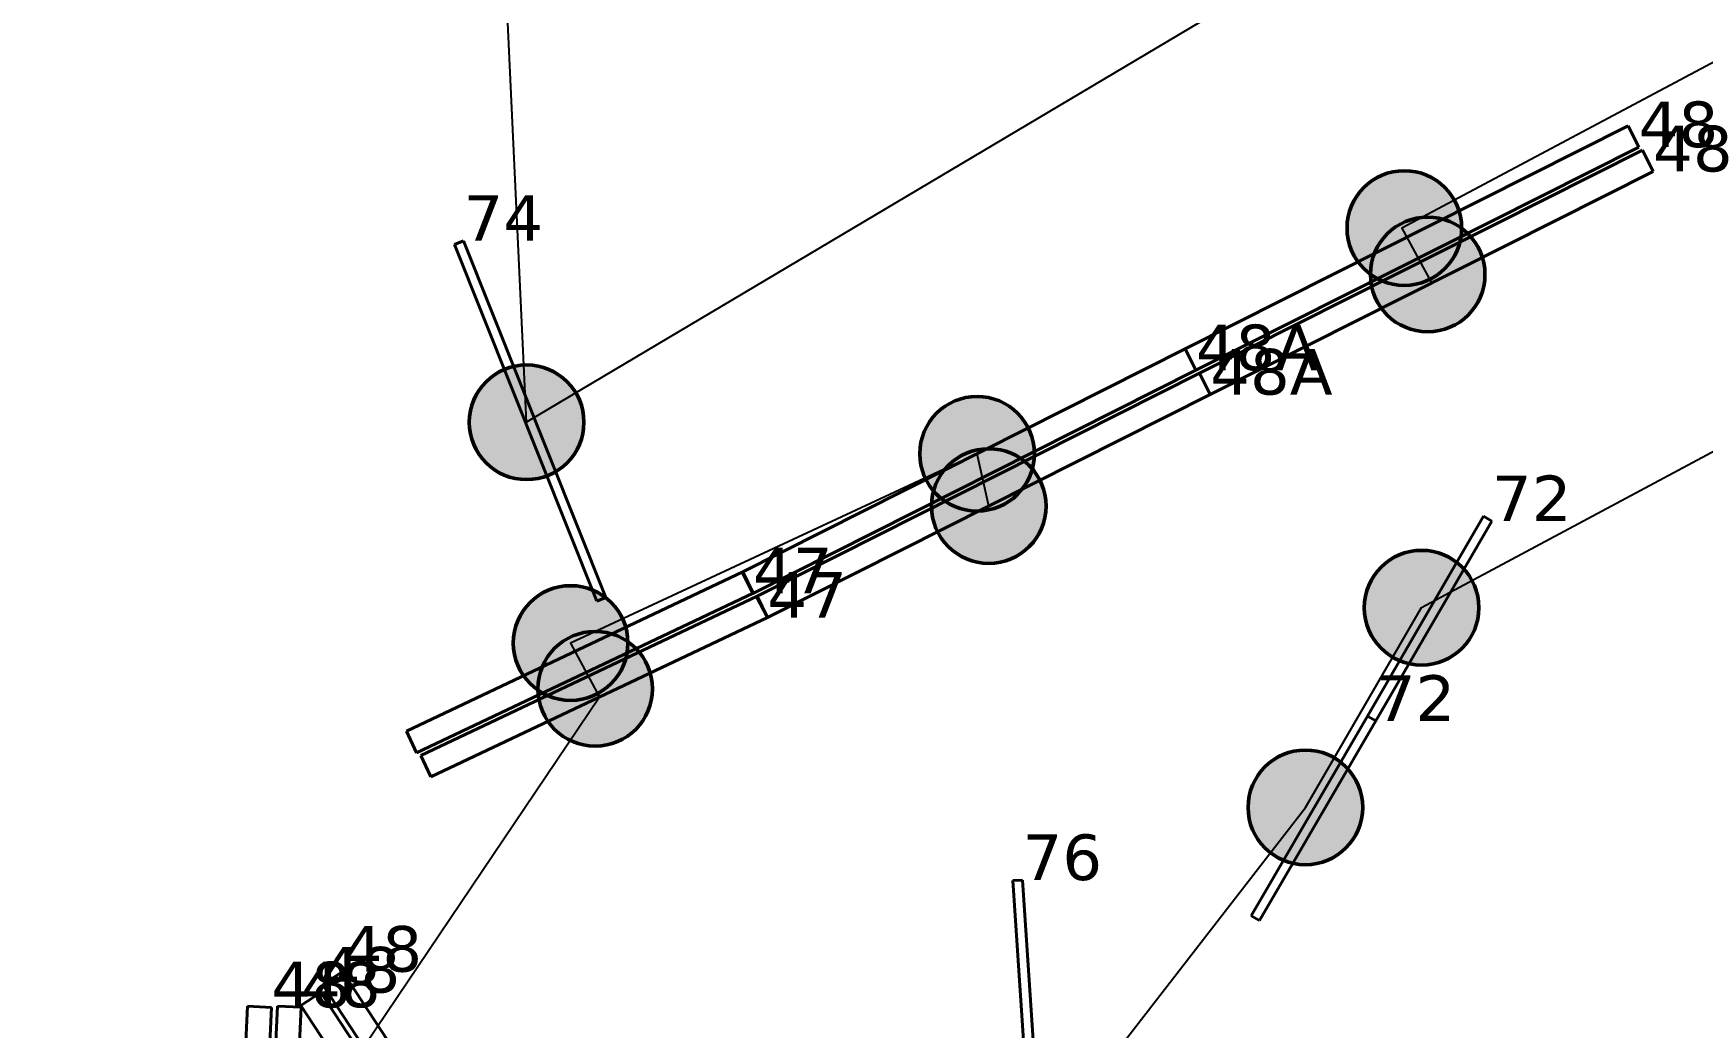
# Model space of a CAD drawing. Header units: millimetres. Extents: x -243740 to 150609, y -473655 to -165121.
# Drawn here: x 35149 to 41740, y -371526 to -367602 of the extents above; entities that cross this region are included whole.
import ezdxf

# ---------------------------------------------------------------- set-up
doc = ezdxf.new("R2010")
doc.units = ezdxf.units.MM
doc.linetypes.add('Штрих', pattern=[6.35, 3.175, -3.175])
for name, color, linetype in [('_Гр.ЩД-1C.10.4.I7.1', 6, 'Continuous'), ('_Гр.ЩД-1C.10.4.I7.4', 6, 'Continuous'), ('Вставка', 252, 'Continuous')]:
    doc.layers.add(name, color=color, linetype=linetype)
for name, color, linetype, lineweight in [('_освещение_dali', 3, 'Continuous', 50), ('A-ANNO-DIMS', 7, 'Continuous', 9), ('DLX_FL1_LUM 122', 1, 'Continuous', 40), ('DLX_FL1_LUM 222', 5, 'Continuous', 40), ('DLX_LUM 12', 5, 'Continuous', 40), ('DLX_LUM 14', 5, 'Continuous', 40), ('DLX_LUM 4', 5, 'Continuous', 40), ('DLX_LUM 9', 5, 'Continuous', 40), ('АР_монолит', 252, 'Continuous', 50)]:
    doc.layers.add(name, color=color, linetype=linetype, lineweight=lineweight)
doc.styles.add('GOST 2.304', font='')
doc.styles.add('TableTextStyle', font='')
doc.styles.get('GOST 2.304').set_extended_font_data('GOST Common')
doc.styles.get('TableTextStyle').set_extended_font_data('VERDANA.TTF')
doc.linetypes.add('Truba', pattern='A,3e-05,[4,MSH_7,S=1,R=0,X=0,Y=0],-3.022072', length=3.022102)
doc.dimstyles.new('М-200', dxfattribs={"dimtxt": 400, "dimasz": 160, "dimexe": 200, "dimexo": 400, "dimgap": 50, "dimtad": 1, "dimdec": 0, "dimzin": 0, "dimdsep": 46, "dimtxsty": 'GOST 2.304', "dimblk": 'ARCHTICK', "dimcen": 180, "dimdle": 200, "dimadec": 0, "dimazin": 0, "dimtfac": 1, "dimtdec": 0, "dimtmove": 1, "dimatfit": 0, "dimfxl": 1, "dimtolj": 1, "dimtzin": 0, "dimarcsym": 0})

# ---------------------------------------------------------------- blocks, each defined once
blk = doc.blocks.new('_ArchTick')
at = {"color": 0, "linetype": 'ByBlock', "const_width": 0.15}
blk.add_lwpolyline([(-0.5, -0.5), (0.5, 0.5)], dxfattribs=at)
blk = doc.blocks.new('*D46')
at = {"layer": 'A-ANNO-DIMS', "color": 0, "lineweight": -2, "transparency": 16777216}
blk.add_arc((-165703.8, -113309.3), 107894.2, 269.999998, 325.999999, dxfattribs=at)
at = {"layer": 'Defpoints', "color": 0, "lineweight": 30, "transparency": 16777216}
for p in [(-165703.8, -113309.3), (-165703.8, -113309.3), (-75741.3, -173989.8), (-131171, -215527.9), (-165703.8, -221903.3)]:
    blk.add_point(p, dxfattribs=at)
at = {"layer": 'A-ANNO-DIMS', "color": 0, "lineweight": -2, "transparency": 16777216, "xscale": 160, "yscale": 160, "zscale": 160}
for p, rotation in [((-76255.4, -173643), 55.99999895826774), ((-165703.8, -221203.5), 179.9999981265246)]:
    blk.add_blockref('_ArchTick', p, dxfattribs=dict(at, rotation=rotation))
at = {"layer": 'A-ANNO-DIMS', "color": 0, "transparency": 16777216, "insert": (-114299.5, -207822), "char_height": 400, "attachment_point": 5, "rotation": 28.54122, "style": 'GOST 2.304'}
blk.add_mtext('\\A1;56,0%%D', dxfattribs=at)
blk = doc.blocks.new('A$Caabd1818')
at = {"layer": 'DLX_FL1_LUM 122'}
for points in [[(33978.6, 27793.9, 0), (35727.4, 28674.5, 0)], [(35727.4, 28674.5, 0), (33978.6, 27793.9, 0)], [(35727.4, 28674.5, 0), (33978.6, 27793.9, 0)], [(33978.6, 27793.9, 0), (35727.4, 28674.5, 0)], [(35727.4, 28674.5, 0), (35727.4, 28674.5, 0)], [(35727.4, 28674.5, 0), (35769.7, 28590.5, 0)], [(35769.7, 28590.5, 0), (35727.4, 28674.5, 0)], [(35727.4, 28674.5, 0), (35727.4, 28674.5, 0)], [(35769.7, 28590.5, 0), (35727.4, 28674.5, 0)], [(35727.4, 28674.5, 0), (35769.7, 28590.5, 0)], [(35769.7, 28590.5, 0), (34020.9, 27709.9, 0)], [(34020.9, 27709.9, 0), (35769.7, 28590.5, 0)], [(34020.9, 27709.9, 0), (35769.7, 28590.5, 0)], [(35769.7, 28590.5, 0), (34020.9, 27709.9, 0)], [(34035.3, 27698, 0), (35784.1, 28578.6, 0)], [(35784.1, 28578.6, 0), (34035.3, 27698, 0)], [(35784.1, 28578.6, 0), (34035.3, 27698, 0)], [(34035.3, 27698, 0), (35784.1, 28578.6, 0)], [(35769.7, 28590.5, 0), (35769.7, 28590.5, 0)], [(35769.7, 28590.5, 0), (35769.7, 28590.5, 0)], [(35784.1, 28578.6, 0), (35784.1, 28578.6, 0)], [(35784.1, 28578.6, 0), (35826.4, 28494.7, 0)], [(35826.4, 28494.7, 0), (35784.1, 28578.6, 0)], [(35784.1, 28578.6, 0), (35784.1, 28578.6, 0)], [(35826.4, 28494.7, 0), (35784.1, 28578.6, 0)], [(35784.1, 28578.6, 0), (35826.4, 28494.7, 0)], [(35826.4, 28494.7, 0), (34077.6, 27614.1, 0)], [(34077.6, 27614.1, 0), (35826.4, 28494.7, 0)], [(34077.6, 27614.1, 0), (35826.4, 28494.7, 0)], [(35826.4, 28494.7, 0), (34077.6, 27614.1, 0)], [(35826.4, 28494.7, 0), (35826.4, 28494.7, 0)], [(35826.4, 28494.7, 0), (35826.4, 28494.7, 0)], [(34020.9, 27709.9, 0), (33978.6, 27793.9, 0)], [(33978.6, 27793.9, 0), (33978.6, 27793.9, 0)], [(33978.6, 27793.9, 0), (34020.9, 27709.9, 0)], [(33978.6, 27793.9, 0), (33978.6, 27793.9, 0)], [(33978.6, 27793.9, 0), (34020.9, 27709.9, 0)], [(34020.9, 27709.9, 0), (33978.6, 27793.9, 0)], [(34020.9, 27709.9, 0), (34020.9, 27709.9, 0)], [(34020.9, 27709.9, 0), (34020.9, 27709.9, 0)], [(34077.6, 27614.1, 0), (34035.3, 27698, 0)], [(34035.3, 27698, 0), (34035.3, 27698, 0)], [(34035.3, 27698, 0), (34077.6, 27614.1, 0)], [(34035.3, 27698, 0), (34035.3, 27698, 0)], [(34035.3, 27698, 0), (34077.6, 27614.1, 0)], [(34077.6, 27614.1, 0), (34035.3, 27698, 0)], [(34077.6, 27614.1, 0), (34077.6, 27614.1, 0)], [(34077.6, 27614.1, 0), (34077.6, 27614.1, 0)]]:
    blk.add_polyline3d(points, dxfattribs=at)
at = {"layer": 'DLX_FL1_LUM 222'}
for points in [[(35727.4, 28674.5, 0), (37476.2, 29555, 0)], [(37476.2, 29555, 0), (35727.4, 28674.5, 0)], [(37476.2, 29555, 0), (35727.4, 28674.5, 0)], [(35727.4, 28674.5, 0), (37476.2, 29555, 0)], [(37476.2, 29555, 0), (37476.2, 29555, 0)], [(37476.2, 29555, 0), (37518.5, 29471.1, 0)], [(37518.5, 29471.1, 0), (37476.2, 29555, 0)], [(37476.2, 29555, 0), (37476.2, 29555, 0)], [(37518.5, 29471.1, 0), (37476.2, 29555, 0)], [(37476.2, 29555, 0), (37518.5, 29471.1, 0)], [(37518.5, 29471.1, 0), (35769.7, 28590.5, 0)], [(35769.7, 28590.5, 0), (37518.5, 29471.1, 0)], [(35769.7, 28590.5, 0), (37518.5, 29471.1, 0)], [(37518.5, 29471.1, 0), (35769.7, 28590.5, 0)], [(37518.5, 29471.1, 0), (37518.5, 29471.1, 0)], [(37518.5, 29471.1, 0), (37518.5, 29471.1, 0)], [(35784.1, 28578.6, 0), (37533, 29459.2, 0)], [(37533, 29459.2, 0), (35784.1, 28578.6, 0)], [(37533, 29459.2, 0), (35784.1, 28578.6, 0)], [(35784.1, 28578.6, 0), (37533, 29459.2, 0)], [(37533, 29459.2, 0), (37533, 29459.2, 0)], [(37533, 29459.2, 0), (37575.2, 29375.2, 0)], [(37575.2, 29375.2, 0), (37533, 29459.2, 0)], [(37533, 29459.2, 0), (37533, 29459.2, 0)], [(37575.2, 29375.2, 0), (37533, 29459.2, 0)], [(37533, 29459.2, 0), (37575.2, 29375.2, 0)], [(37575.2, 29375.2, 0), (35826.4, 28494.7, 0)], [(35826.4, 28494.7, 0), (37575.2, 29375.2, 0)], [(35826.4, 28494.7, 0), (37575.2, 29375.2, 0)], [(37575.2, 29375.2, 0), (35826.4, 28494.7, 0)], [(37575.2, 29375.2, 0), (37575.2, 29375.2, 0)], [(37575.2, 29375.2, 0), (37575.2, 29375.2, 0)], [(35769.7, 28590.5, 0), (35727.4, 28674.5, 0)], [(35727.4, 28674.5, 0), (35727.4, 28674.5, 0)], [(35727.4, 28674.5, 0), (35769.7, 28590.5, 0)], [(35727.4, 28674.5, 0), (35727.4, 28674.5, 0)], [(35727.4, 28674.5, 0), (35769.7, 28590.5, 0)], [(35769.7, 28590.5, 0), (35727.4, 28674.5, 0)], [(35769.7, 28590.5, 0), (35769.7, 28590.5, 0)], [(35769.7, 28590.5, 0), (35769.7, 28590.5, 0)], [(35826.4, 28494.7, 0), (35784.1, 28578.6, 0)], [(35784.1, 28578.6, 0), (35784.1, 28578.6, 0)], [(35784.1, 28578.6, 0), (35826.4, 28494.7, 0)], [(35784.1, 28578.6, 0), (35784.1, 28578.6, 0)], [(35784.1, 28578.6, 0), (35826.4, 28494.7, 0)], [(35826.4, 28494.7, 0), (35784.1, 28578.6, 0)], [(35826.4, 28494.7, 0), (35826.4, 28494.7, 0)], [(35826.4, 28494.7, 0), (35826.4, 28494.7, 0)], [(32321.9, 26165.3, 0), (32400.5, 26216.8, 0)], [(32400.5, 26216.8, 0), (32321.9, 26165.3, 0)], [(32400.5, 26216.8, 0), (32321.9, 26165.3, 0)], [(32321.9, 26165.3, 0), (32400.5, 26216.8, 0)], [(32400.5, 26216.8, 0), (32400.5, 26216.8, 0)], [(32400.5, 26216.8, 0), (33474.5, 24579.7, 0)], [(33474.5, 24579.7, 0), (32400.5, 26216.8, 0)], [(32400.5, 26216.8, 0), (32400.5, 26216.8, 0)], [(33474.5, 24579.7, 0), (32400.5, 26216.8, 0)], [(32400.5, 26216.8, 0), (33474.5, 24579.7, 0)], [(32235.6, 26082.8, 0), (32314.2, 26134.4, 0)], [(32314.2, 26134.4, 0), (32235.6, 26082.8, 0)], [(32314.2, 26134.4, 0), (32235.6, 26082.8, 0)], [(32235.6, 26082.8, 0), (32314.2, 26134.4, 0)], [(32314.2, 26134.4, 0), (32314.2, 26134.4, 0)], [(32314.2, 26134.4, 0), (33388.2, 24497.3, 0)], [(33388.2, 24497.3, 0), (32314.2, 26134.4, 0)], [(32314.2, 26134.4, 0), (32314.2, 26134.4, 0)], [(33388.2, 24497.3, 0), (32314.2, 26134.4, 0)], [(32314.2, 26134.4, 0), (33388.2, 24497.3, 0)], [(33395.9, 24528.1, 0), (32321.9, 26165.3, 0)], [(32321.9, 26165.3, 0), (32321.9, 26165.3, 0)], [(32321.9, 26165.3, 0), (33395.9, 24528.1, 0)], [(32321.9, 26165.3, 0), (32321.9, 26165.3, 0)], [(32321.9, 26165.3, 0), (33395.9, 24528.1, 0)], [(33395.9, 24528.1, 0), (32321.9, 26165.3, 0)], [(31934.1, 24124.3, 0), (32025.2, 26080.1, 0)], [(32025.2, 26080.1, 0), (31934.1, 24124.3, 0)], [(32025.2, 26080.1, 0), (31934.1, 24124.3, 0)], [(31934.1, 24124.3, 0), (32025.2, 26080.1, 0)], [(32025.2, 26080.1, 0), (32025.2, 26080.1, 0)], [(32025.2, 26080.1, 0), (32119.1, 26075.8, 0)], [(32119.1, 26075.8, 0), (32025.2, 26080.1, 0)], [(32025.2, 26080.1, 0), (32025.2, 26080.1, 0)], [(32119.1, 26075.8, 0), (32025.2, 26080.1, 0)], [(32025.2, 26080.1, 0), (32119.1, 26075.8, 0)], [(32119.1, 26075.8, 0), (32028, 24119.9, 0)], [(32028, 24119.9, 0), (32119.1, 26075.8, 0)], [(32028, 24119.9, 0), (32119.1, 26075.8, 0)], [(32119.1, 26075.8, 0), (32028, 24119.9, 0)], [(32051.7, 24124.9, 0), (32142.8, 26080.7, 0)], [(32142.8, 26080.7, 0), (32051.7, 24124.9, 0)], [(32142.8, 26080.7, 0), (32051.7, 24124.9, 0)], [(32051.7, 24124.9, 0), (32142.8, 26080.7, 0)], [(32119.1, 26075.8, 0), (32119.1, 26075.8, 0)], [(32119.1, 26075.8, 0), (32119.1, 26075.8, 0)], [(32142.8, 26080.7, 0), (32142.8, 26080.7, 0)], [(32142.8, 26080.7, 0), (32236.7, 26076.4, 0)], [(32236.7, 26076.4, 0), (32142.8, 26080.7, 0)], [(32142.8, 26080.7, 0), (32142.8, 26080.7, 0)], [(32236.7, 26076.4, 0), (32142.8, 26080.7, 0)], [(32142.8, 26080.7, 0), (32236.7, 26076.4, 0)], [(32236.7, 26076.4, 0), (32145.6, 24120.5, 0)], [(32145.6, 24120.5, 0), (32236.7, 26076.4, 0)], [(32145.6, 24120.5, 0), (32236.7, 26076.4, 0)], [(32236.7, 26076.4, 0), (32145.6, 24120.5, 0)], [(33309.6, 24445.7, 0), (32235.6, 26082.8, 0)], [(32235.6, 26082.8, 0), (32235.6, 26082.8, 0)], [(32235.6, 26082.8, 0), (33309.6, 24445.7, 0)], [(32235.6, 26082.8, 0), (32235.6, 26082.8, 0)], [(32235.6, 26082.8, 0), (33309.6, 24445.7, 0)], [(33309.6, 24445.7, 0), (32235.6, 26082.8, 0)], [(32236.7, 26076.4, 0), (32236.7, 26076.4, 0)], [(32236.7, 26076.4, 0), (32236.7, 26076.4, 0)]]:
    blk.add_polyline3d(points, dxfattribs=at)
at = {"layer": 'DLX_LUM 12'}
for points in [[(32842.4, 29087.3, 0), (32877.7, 29101.4, 0)], [(32877.7, 29101.4, 0), (32842.4, 29087.3, 0)], [(32877.7, 29101.4, 0), (32842.4, 29087.3, 0)], [(32842.4, 29087.3, 0), (32877.7, 29101.4, 0)], [(33403.9, 27679.2, 0), (32842.4, 29087.3, 0)], [(32842.4, 29087.3, 0), (32842.4, 29087.3, 0)], [(32842.4, 29087.3, 0), (33403.9, 27679.2, 0)], [(32842.4, 29087.3, 0), (32842.4, 29087.3, 0)], [(32842.4, 29087.3, 0), (33403.9, 27679.2, 0)], [(33403.9, 27679.2, 0), (32842.4, 29087.3, 0)], [(32877.7, 29101.4, 0), (32877.7, 29101.4, 0)], [(32877.7, 29101.4, 0), (33439.2, 27693.2, 0)], [(33439.2, 27693.2, 0), (32877.7, 29101.4, 0)], [(32877.7, 29101.4, 0), (32877.7, 29101.4, 0)], [(33439.2, 27693.2, 0), (32877.7, 29101.4, 0)], [(32877.7, 29101.4, 0), (33439.2, 27693.2, 0)], [(33439.2, 27693.2, 0), (33403.9, 27679.2, 0)], [(33403.9, 27679.2, 0), (33439.2, 27693.2, 0)], [(33403.9, 27679.2, 0), (33439.2, 27693.2, 0)], [(33439.2, 27693.2, 0), (33403.9, 27679.2, 0)], [(33439.2, 27693.2, 0), (33439.2, 27693.2, 0)], [(33439.2, 27693.2, 0), (33439.2, 27693.2, 0)], [(33403.9, 27679.2, 0), (33403.9, 27679.2, 0)], [(33403.9, 27679.2, 0), (33403.9, 27679.2, 0)]]:
    blk.add_polyline3d(points, dxfattribs=at)
at = {"layer": 'DLX_LUM 14'}
for points in [[(35047.5, 26576, 0), (35085.4, 26578.5, 0)], [(35085.4, 26578.5, 0), (35047.5, 26576, 0)], [(35085.4, 26578.5, 0), (35047.5, 26576, 0)], [(35047.5, 26576, 0), (35085.4, 26578.5, 0)], [(35207.5, 24167.3, 0), (35047.5, 26576, 0)], [(35047.5, 26576, 0), (35047.5, 26576, 0)], [(35047.5, 26576, 0), (35207.5, 24167.3, 0)], [(35047.5, 26576, 0), (35047.5, 26576, 0)], [(35047.5, 26576, 0), (35207.5, 24167.3, 0)], [(35207.5, 24167.3, 0), (35047.5, 26576, 0)], [(35085.4, 26578.5, 0), (35085.4, 26578.5, 0)], [(35085.4, 26578.5, 0), (35245.4, 24169.8, 0)], [(35245.4, 24169.8, 0), (35085.4, 26578.5, 0)], [(35085.4, 26578.5, 0), (35085.4, 26578.5, 0)], [(35245.4, 24169.8, 0), (35085.4, 26578.5, 0)], [(35085.4, 26578.5, 0), (35245.4, 24169.8, 0)]]:
    blk.add_polyline3d(points, dxfattribs=at)
at = {"layer": 'DLX_LUM 4'}
for points in [[(32652.1, 27166, 0), (33980.8, 27795, 0)], [(33980.8, 27795, 0), (32652.1, 27166, 0)], [(33980.8, 27795, 0), (32652.1, 27166, 0)], [(32652.1, 27166, 0), (33980.8, 27795, 0)], [(33980.8, 27795, 0), (33980.8, 27795, 0)], [(33980.8, 27795, 0), (34021, 27710, 0)], [(34021, 27710, 0), (33980.8, 27795, 0)], [(33980.8, 27795, 0), (33980.8, 27795, 0)], [(34021, 27710, 0), (33980.8, 27795, 0)], [(33980.8, 27795, 0), (34021, 27710, 0)], [(34021, 27710, 0), (32692.4, 27081, 0)], [(32692.4, 27081, 0), (34021, 27710, 0)], [(32692.4, 27081, 0), (34021, 27710, 0)], [(34021, 27710, 0), (32692.4, 27081, 0)], [(32708.9, 27070.1, 0), (34037.5, 27699.1, 0)], [(34037.5, 27699.1, 0), (32708.9, 27070.1, 0)], [(34037.5, 27699.1, 0), (32708.9, 27070.1, 0)], [(32708.9, 27070.1, 0), (34037.5, 27699.1, 0)], [(34021, 27710, 0), (34021, 27710, 0)], [(34021, 27710, 0), (34021, 27710, 0)], [(34037.5, 27699.1, 0), (34037.5, 27699.1, 0)], [(34037.5, 27699.1, 0), (34077.7, 27614.2, 0)], [(34077.7, 27614.2, 0), (34037.5, 27699.1, 0)], [(34037.5, 27699.1, 0), (34037.5, 27699.1, 0)], [(34077.7, 27614.2, 0), (34037.5, 27699.1, 0)], [(34037.5, 27699.1, 0), (34077.7, 27614.2, 0)], [(34077.7, 27614.2, 0), (32749.1, 26985.2, 0)], [(32749.1, 26985.2, 0), (34077.7, 27614.2, 0)], [(32749.1, 26985.2, 0), (34077.7, 27614.2, 0)], [(34077.7, 27614.2, 0), (32749.1, 26985.2, 0)], [(34077.7, 27614.2, 0), (34077.7, 27614.2, 0)], [(34077.7, 27614.2, 0), (34077.7, 27614.2, 0)], [(32652.1, 27166, 0), (32652.1, 27166, 0)], [(32692.4, 27081, 0), (32652.1, 27166, 0)], [(32652.1, 27166, 0), (32652.1, 27166, 0)], [(32652.1, 27166, 0), (32692.4, 27081, 0)], [(32652.1, 27166, 0), (32692.4, 27081, 0)], [(32692.4, 27081, 0), (32652.1, 27166, 0)], [(32692.4, 27081, 0), (32692.4, 27081, 0)], [(32692.4, 27081, 0), (32692.4, 27081, 0)], [(32708.9, 27070.1, 0), (32708.9, 27070.1, 0)], [(32749.1, 26985.2, 0), (32708.9, 27070.1, 0)], [(32708.9, 27070.1, 0), (32708.9, 27070.1, 0)], [(32708.9, 27070.1, 0), (32749.1, 26985.2, 0)], [(32708.9, 27070.1, 0), (32749.1, 26985.2, 0)], [(32749.1, 26985.2, 0), (32708.9, 27070.1, 0)], [(32749.1, 26985.2, 0), (32749.1, 26985.2, 0)], [(32749.1, 26985.2, 0), (32749.1, 26985.2, 0)]]:
    blk.add_polyline3d(points, dxfattribs=at)
at = {"layer": 'DLX_LUM 9'}
for points in [[(36447.2, 27225.8, 0), (36906, 28014.1, 0)], [(36906, 28014.1, 0), (36447.2, 27225.8, 0)], [(36906, 28014.1, 0), (36447.2, 27225.8, 0)], [(36447.2, 27225.8, 0), (36906, 28014.1, 0)], [(36906, 28014.1, 0), (36906, 28014.1, 0)], [(36906, 28014.1, 0), (36938.8, 27994.9, 0)], [(36938.8, 27994.9, 0), (36906, 28014.1, 0)], [(36906, 28014.1, 0), (36906, 28014.1, 0)], [(36938.8, 27994.9, 0), (36906, 28014.1, 0)], [(36906, 28014.1, 0), (36938.8, 27994.9, 0)], [(36938.8, 27994.9, 0), (36480.1, 27206.7, 0)], [(36480.1, 27206.7, 0), (36938.8, 27994.9, 0)], [(36480.1, 27206.7, 0), (36938.8, 27994.9, 0)], [(36938.8, 27994.9, 0), (36480.1, 27206.7, 0)], [(36938.8, 27994.9, 0), (36938.8, 27994.9, 0)], [(36938.8, 27994.9, 0), (36938.8, 27994.9, 0)], [(35988.5, 26437.6, 0), (36447.2, 27225.8, 0)], [(36447.2, 27225.8, 0), (35988.5, 26437.6, 0)], [(36447.2, 27225.8, 0), (35988.5, 26437.6, 0)], [(35988.5, 26437.6, 0), (36447.2, 27225.8, 0)], [(36447.2, 27225.8, 0), (36447.2, 27225.8, 0)], [(36480.1, 27206.7, 0), (36447.2, 27225.8, 0)], [(36447.2, 27225.8, 0), (36447.2, 27225.8, 0)], [(36447.2, 27225.8, 0), (36480.1, 27206.7, 0)], [(36447.2, 27225.8, 0), (36480.1, 27206.7, 0)], [(36480.1, 27206.7, 0), (36447.2, 27225.8, 0)], [(36447.2, 27225.8, 0), (36447.2, 27225.8, 0)], [(36447.2, 27225.8, 0), (36480.1, 27206.7, 0)], [(36480.1, 27206.7, 0), (36447.2, 27225.8, 0)], [(36447.2, 27225.8, 0), (36447.2, 27225.8, 0)], [(36480.1, 27206.7, 0), (36447.2, 27225.8, 0)], [(36447.2, 27225.8, 0), (36480.1, 27206.7, 0)], [(36480.1, 27206.7, 0), (36021.3, 26418.5, 0)], [(36021.3, 26418.5, 0), (36480.1, 27206.7, 0)], [(36021.3, 26418.5, 0), (36480.1, 27206.7, 0)], [(36480.1, 27206.7, 0), (36021.3, 26418.5, 0)], [(36480.1, 27206.7, 0), (36480.1, 27206.7, 0)], [(36480.1, 27206.7, 0), (36480.1, 27206.7, 0)], [(36480.1, 27206.7, 0), (36480.1, 27206.7, 0)], [(36480.1, 27206.7, 0), (36480.1, 27206.7, 0)], [(35988.5, 26437.6, 0), (35988.5, 26437.6, 0)], [(36021.3, 26418.5, 0), (35988.5, 26437.6, 0)], [(35988.5, 26437.6, 0), (35988.5, 26437.6, 0)], [(35988.5, 26437.6, 0), (36021.3, 26418.5, 0)], [(35988.5, 26437.6, 0), (36021.3, 26418.5, 0)], [(36021.3, 26418.5, 0), (35988.5, 26437.6, 0)], [(36021.3, 26418.5, 0), (36021.3, 26418.5, 0)], [(36021.3, 26418.5, 0), (36021.3, 26418.5, 0)]]:
    blk.add_polyline3d(points, dxfattribs=at)
blk = doc.blocks.new('A$Cab2378fa')
at = {"lineweight": 25, "true_color": 0xfff5f5}
h = blk.add_hatch(color=7, dxfattribs=at)
h.dxf.hatch_style = 1
h.paths.add_polyline_path([(0, 0), (-141.6, -170.3, 0.174923), (3, -222.4, 0.197808), (162.3, -156.8)])
h.paths.add_polyline_path([(-163.2, 157.6), (0, 0), (147.8, 177.8, 0.175398), (3, 230.2, 0.209014)])
at = {"lineweight": 25}
h = blk.add_hatch(color=0, dxfattribs=at)
h.paths.add_polyline_path([(162.3, -156.8, 0.442338), (147.8, 177.8), (0, 0)])
h.paths.add_polyline_path([(-141.6, -170.3), (0, 0), (-163.2, 157.6, 0.430096)])
blk.add_circle((3, 3.9), 226.3)
blk = doc.blocks.new('Оси200')
at = {"layer": 'A-ANNO-DIMS'}
dim = blk.add_angular_dim_2l(base=(-131171, -215527.9), line1=((-165703.8, -113309.3), (-75741.3, -173989.8)), line2=((-165703.8, -113309.3), (-165703.8, -221903.3)), text='56,0%%D', dimstyle='М-200', override={"dimadec": 2, "dimtmove": 2}, dxfattribs=at)
dim.commit()
dim.dimension.update_dxf_attribs({"geometry": '*D46', "text_midpoint": (-114299.5, -207822), "dimtype": 130})
blk = doc.blocks.new('A$C010e0e93')
at = {"layer": 'A-ANNO-DIMS'}
blk.add_blockref('Оси200', (404603.7, 213803.6), dxfattribs=at)

msp = doc.modelspace()

# ---------------------------------------------------------------- block references
at = {"layer": '_освещение_dali', "color": 1, "ltscale": 100}
for p in [(38872.5, -369264.9), (38918.7, -369471.3)]:
    msp.add_blockref('A$Cab2378fa', p, dxfattribs=at)

# ---------------------------------------------------------------- next in the draw order: block references
at = {"layer": 'Вставка', "linetype": 'Truba', "lineweight": 30, "ltscale": 100}
msp.add_blockref('A$C010e0e93', (-234640, -397437.2), dxfattribs=at)

# ---------------------------------------------------------------- next in the draw order: linework, layer by layer
at = {"layer": '_Гр.ЩД-1C.10.4.I7.1', "ltscale": 100}
msp.add_lwpolyline([(42995.5, -367069.5), (40553, -368370.2), (40670.5, -368586.8), (38921.7, -369467.4), (38875.5, -369261), (37270.4, -370007.9), (37384.8, -370221.3), (35911.2, -372407.4), (36137.5, -372407.4), (36741.9, -372247.5), (36891.4, -372090.1), (38032.2, -373727.3), (37723.5, -373842.3), (37697.1, -374368.9), (38825.5, -375504.8), (39039.5, -375364.4), (39255.3, -373957.7), (39090.8, -372053.1), (40171.8, -370656.7), (40630.6, -369868.4), (42057.4, -369104.5)], dxfattribs=at)
at = {"layer": '_Гр.ЩД-1C.10.4.I7.4', "ltscale": 100}
msp.add_lwpolyline([(42313.8, -366529.4), (41607.6, -366491.6), (41401.2, -366536.5), (41247.6, -364568.1), (41039.9, -364606.6), (40185.6, -364500), (40976.5, -366689.4), (40874.9, -366891.6), (37096.7, -369136.7), (36978.5, -366628.5), (38521.5, -365732.6), (39478.7, -365518.9), (39631.8, -365361.6), (38694.2, -362611), (38202, -363969.4), (38124.9, -364182.2), (35806.2, -365118.7), (36970.4, -364130.9), (36636.2, -362724.2), (36737.8, -362522), (35443.2, -361243.4)], dxfattribs=at)

# ---------------------------------------------------------------- next in the draw order: block references
at = {"layer": '_освещение_dali', "color": 5, "ltscale": 100}
for p in [(40559.6, -368374.1), (40651.8, -368557.3), (37093.7, -369140.6), (40627.6, -369872.4), (37267.5, -370011.8), (37364.4, -370192.6), (40168.9, -370660.6)]:
    msp.add_blockref('A$Cab2378fa', p, dxfattribs=at)
at = {"layer": 'Defpoints', "linetype": 'Truba', "ltscale": 100}
msp.add_blockref('A$Caabd1818', (3969.7, -397521.8), dxfattribs=at)

# ---------------------------------------------------------------- next in the draw order: texts
at = {"layer": '_освещение_dali', "color": 122, "true_color": 0x00cb93, "style": 'TableTextStyle'}
for s, p in [('48', (41488.2, -368050.7)), ('48', (41544.9, -368146.5)), ('48А', (39739.4, -368931.3)), ('48А', (39796.1, -369027.1)), ('72', (40908.5, -369526.9)), ('47', (37990.7, -369811.8)), ('47', (38047.4, -369907.6)), ('72', (40449.7, -370315.1)), ('76', (39055.1, -370943.3)), ('48', (36370.1, -371305)), ('48', (36283.8, -371387.4)), ('48', (36088.8, -371446)), ('48', (36206.4, -371445.4))]:
    msp.add_text(s, height=180, dxfattribs=at).set_placement(p)
at = {"layer": '_освещение_dali', "color": 132, "true_color": 0x20cbc9, "style": 'TableTextStyle'}
msp.add_text('74', height=180, dxfattribs=at).set_placement((36847.4, -368420.4))

doc.saveas('drawing.dxf')
